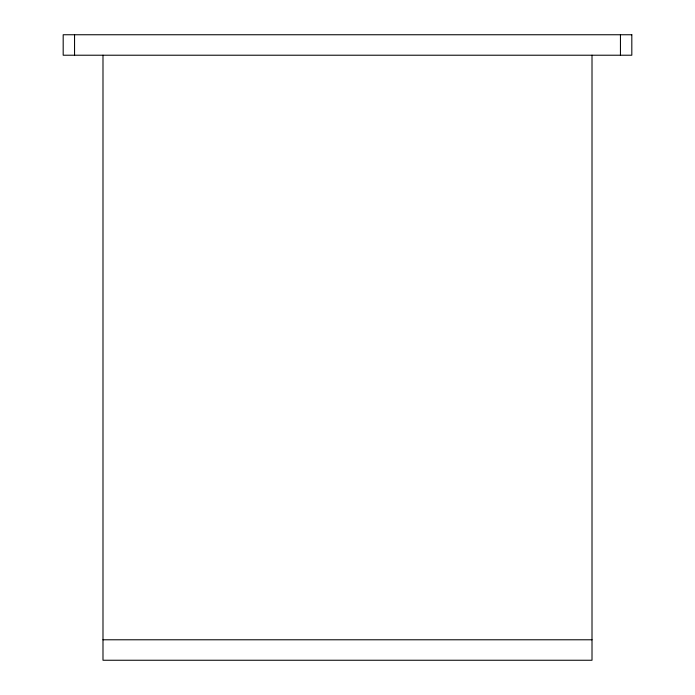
<?xml version="1.0" encoding="UTF-8"?>
<svg xmlns="http://www.w3.org/2000/svg" width="695" height="695" viewBox="0 0 695 695"><rect width="100%" height="100%" fill="white"/><g stroke="black" fill="none" stroke-linecap="round" stroke-linejoin="round"><path stroke-width="1.04" d="M102.99 639.782L592.01 639.782M620.444 34.75L620.444 55.218M592.01 55.218L592.01 660.25L102.99 660.25L102.99 55.218M74.556 34.75L74.556 55.218M631.816 34.75L63.184 34.75L63.184 55.218L631.816 55.218L631.816 34.75"/></g></svg>
